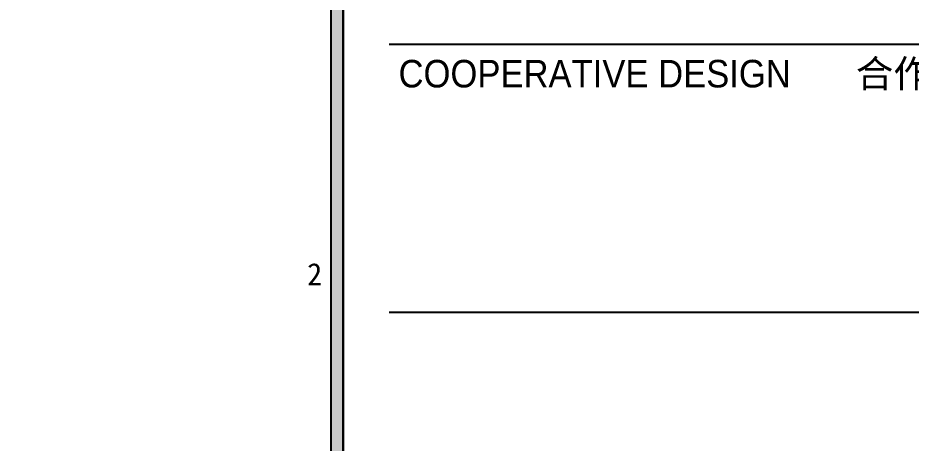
# Model space of a CAD drawing. Header units: millimetres. Extents: x -114775 to 228300, y -175499 to 108657.
# Drawn here: x -101243.3 to -101184.9, y -112186.9 to -112159.1 of the extents above; entities that cross this region are included whole.
import ezdxf
from ezdxf.enums import TextEntityAlignment as Align

# ---------------------------------------------------------------- set-up
doc = ezdxf.new("R2010")
doc.units = ezdxf.units.MM
doc.header["$LTSCALE"] = 1000
doc.layers.add('W-图框', color=251, linetype='CONTINUOUS')
doc.styles.add('A2图框$0$WMF-Arial0', font='arial.ttf')
doc.styles.add('A2图框$0$ZZ', font='simhei.ttf')
doc.styles.add('WORD-2', font='simhei.ttf')
doc.styles.add('WORD-3', font='')
doc.styles.add('黑体', font='simhei.ttf')
doc.styles.get('WORD-3').set_extended_font_data('SimSun')

# ---------------------------------------------------------------- blocks, each defined once
blk = doc.blocks.new('A2 图框')
at = {"layer": 'W-图框', "linetype": 'ByBlock'}
blk.add_hatch(color=161, dxfattribs=at).paths.add_polyline_path([(-61.8, 403), (-61, 403), (-61, 3), (-61.8, 3)])
at = {"layer": 'W-图框', "ltscale": 0.01}
for p, q in [((-6, 343), (-58, 343)), ((-6, 325.498), (-58, 325.498))]:
    blk.add_line(p, q, dxfattribs=at)
at = {"layer": 'W-图框', "color": 161, "linetype": 'ByBlock'}
for points in [[(-562, 403), (-562, 3), (-61, 3), (-61, 403)], [(-61.8, 403), (-61, 403), (-61, 3), (-61.8, 3)], [(-3, 3), (-61, 3), (-61, 403), (-3, 403)], [(-3, 3), (-61, 3), (-61, 403), (-3, 403)]]:
    blk.add_lwpolyline(points, close=True, dxfattribs=at)
at = {"layer": 'W-图框', "lineweight": 0, "style": 'A2图框$0$WMF-Arial0', "width": 0.9}
blk.add_text('COOPERATIVE DESIGN', height=1.8, dxfattribs=at).set_placement((-57.383, 340.2))
at = {"layer": 'W-图框', "lineweight": 0, "style": '黑体'}
blk.add_text('合作设计', height=1.8, dxfattribs=at).set_placement((-17.658, 340.2), align=Align.RIGHT)
at = {"layer": 'W-图框', "lineweight": 0, "ltscale": 150, "style": 'A2图框$0$ZZ'}
blk.add_text('2', height=1.446, dxfattribs=at).set_placement((-62.865, 328), align=Align.MIDDLE)
at = {"layer": 'W-图框', "color": 35, "lineweight": 0, "style": 'WORD-3', "width": 0.65}
blk.add_attdef('建设单位', text='', height=3, dxfattribs=at).set_placement((-32, 300.486), align=Align.MIDDLE)
at = {"layer": 'W-图框', "color": 35, "ltscale": 1000, "style": 'WORD-2'}
for tag, height, width, p in [('项目名称英文翻译', 3.5, 0.8, (-21.14, 246.277)), ('项目名称', 7, 0.7, (-41.375, 246.277)), ('项目名称', 7, 0.7, (-30.732, 246.277))]:
    blk.add_attdef(tag, text='', height=height, rotation=90, dxfattribs=dict(at, width=width)).set_placement(p, align=Align.MIDDLE)
at = {"layer": 'W-图框', "color": 35, "lineweight": 0, "style": 'WORD-2'}
for tag, p in [('2013.01.01', (-41.463, 175.996)), ('2013.03.01', (-13.424, 175.996)), ('2013.05.01', (-41.463, 168.996)), ('2013.06.01', (-13.424, 168.996)), ('2013.08.01', (-41.463, 161.996)), ('2013.09.01', (-13.424, 161.996)), ('2013.09.01', (-32, 112.996))]:
    blk.add_attdef(tag, text='', height=1.8, dxfattribs=at).set_placement(p, align=Align.MIDDLE)
at = {"layer": 'W-图框', "color": 35, "ltscale": 1000, "style": 'WORD-2', "width": 0.78}
blk.add_attdef('FS2011000', text='', height=3.5, dxfattribs=at).set_placement((-32, 11.452), align=Align.MIDDLE)

msp = doc.modelspace()

# ---------------------------------------------------------------- block references
at = {"layer": 'W-图框'}
msp.add_blockref('A2 图框', (-101160.994, -112503.868), dxfattribs=at)

doc.saveas('drawing.dxf')
